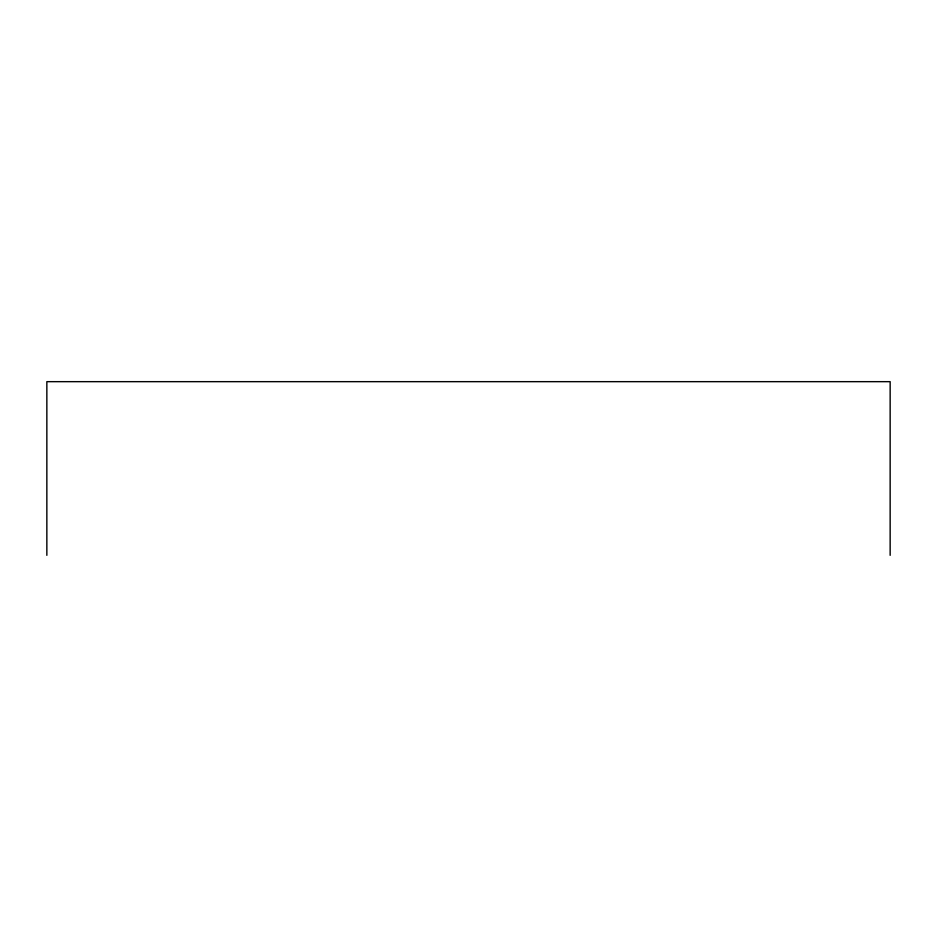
<?xml version="1.0" encoding="UTF-8"?>
<svg xmlns="http://www.w3.org/2000/svg" width="937" height="937" viewBox="0 0 937 937"><rect width="100%" height="100%" fill="white"/><g stroke="black" fill="none" stroke-linecap="round" stroke-linejoin="round"><path stroke-width="1.41" d="M890.15 555.336L890.15 381.664L46.85 381.664L46.85 555.336"/></g></svg>
